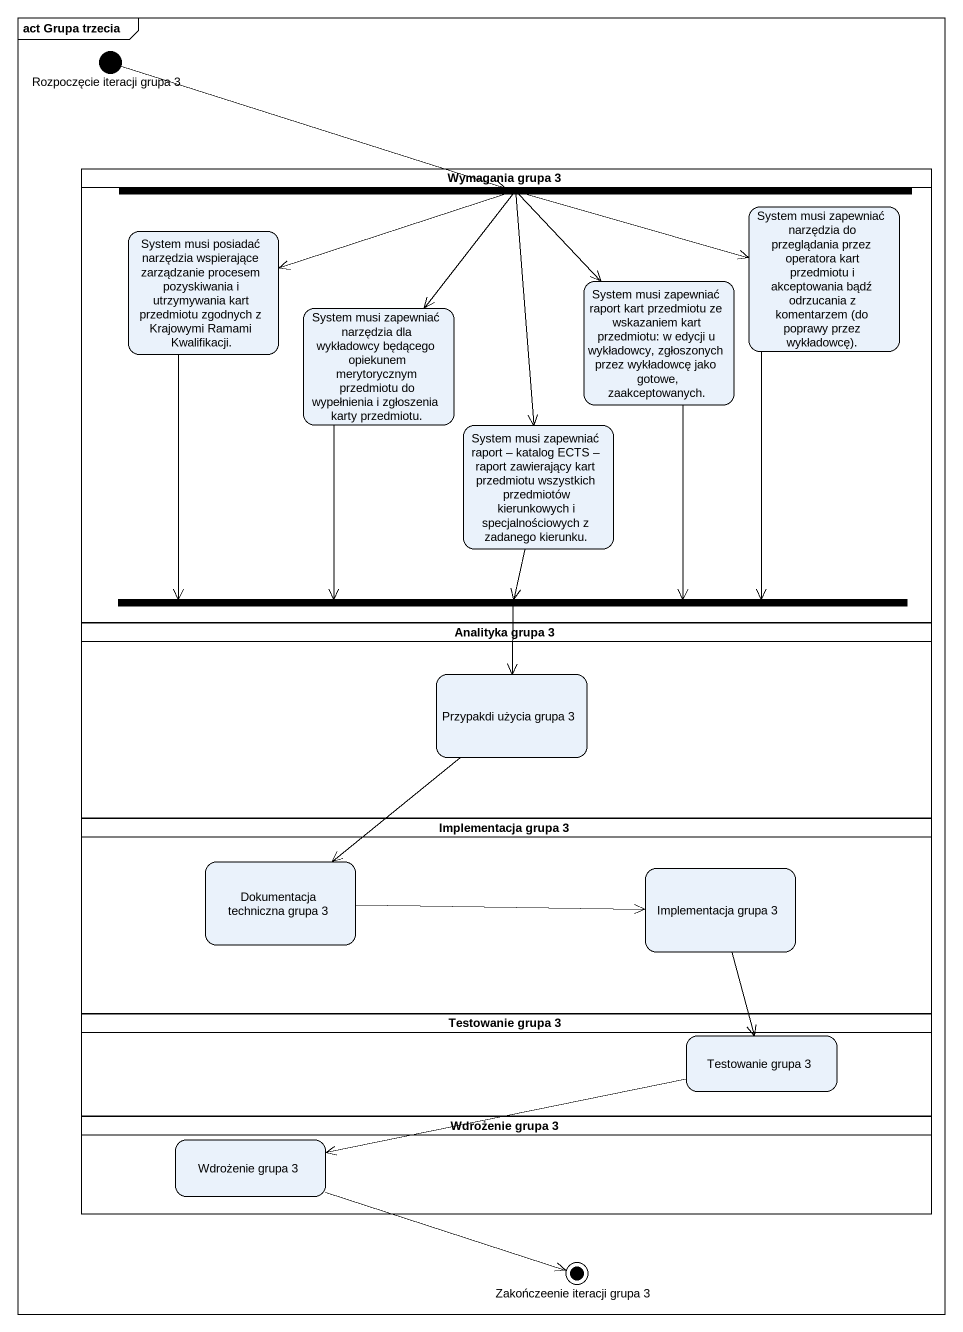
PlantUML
@startuml
mainframe act Grupa trzecia
hide empty description
state "Rozpoczęcie iteracji grupa 3" as Rozpoczęcie_iteracji_grupa_3 <<start>>
state "Wymagania grupa 3" as Wymagania_grupa_3 <<partition>> {
  state fork1 <<fork>>
  state "System musi posiadać narzędzia wspierające zarządzanie procesem pozyskiwania i utrzymywania kart przedmiotu zgodnych z Krajowymi Ramami Kwalifikacji." as System_musi_posiadać
  state "System musi zapewniać narzędzia do przeglądania przez operatora kart przedmiotu i akceptowania bądź odrzucania z komentarzem (do poprawy przez wykładowcę)." as System_musi_zapewniać
  state "System musi zapewniać raport kart przedmiotu ze wskazaniem kart przedmiotu: w edycji u wykładowcy, zgłoszonych przez wykładowcę jako gotowe, zaakceptowanych." as System_musi_zapewniać_2
  state "System musi zapewniać narzędzia dla wykładowcy będącego opiekunem merytorycznym przedmiotu do wypełnienia i zgłoszenia karty przedmiotu." as System_musi_zapewniać_3
  state "System musi zapewniać raport – katalog ECTS – raport zawierający kart przedmiotu wszystkich przedmiotów kierunkowych i specjalnościowych z zadanego kierunku." as System_musi_zapewniać_4
  state fork2 <<join>>
}
state "Analityka grupa 3" as Analityka_grupa_3 <<partition>> {
  state "Przypakdi użycia grupa 3" as Przypakdi_użycia_grupa_3
}
state "Implementacja grupa 3" as Implementacja_grupa_3 <<partition>> {
  state "Dokumentacja techniczna grupa 3" as Dokumentacja_techniczna
  state "Implementacja grupa 3" as Implementacja_grupa_3_2
}
state "Testowanie grupa 3" as Testowanie_grupa_3 <<partition>> {
  state "Testowanie grupa 3" as Testowanie_grupa_3_2
}
state "Wdrożenie grupa 3" as Wdrożenie_grupa_3 <<partition>> {
  state "Wdrożenie grupa 3" as Wdrożenie_grupa_3_2
}
state "Zakończeenie iteracji grupa 3" as Zakończeenie_iteracji_grupa <<end>>
Rozpoczęcie_iteracji_grupa_3 -right-> fork1
fork1 -left-> System_musi_posiadać
fork1 -right-> System_musi_zapewniać
fork1 --> System_musi_zapewniać_2
fork1 --> System_musi_zapewniać_3
fork1 --> System_musi_zapewniać_4
System_musi_posiadać --> fork2
System_musi_zapewniać --> fork2
System_musi_zapewniać_2 --> fork2
System_musi_zapewniać_3 --> fork2
System_musi_zapewniać_4 --> fork2
fork2 --> Przypakdi_użycia_grupa_3
Przypakdi_użycia_grupa_3 --> Dokumentacja_techniczna
Dokumentacja_techniczna -right-> Implementacja_grupa_3_2
Implementacja_grupa_3_2 --> Testowanie_grupa_3_2
Testowanie_grupa_3_2 -left-> Wdrożenie_grupa_3_2
Wdrożenie_grupa_3_2 -right-> Zakończeenie_iteracji_grupa
@enduml
